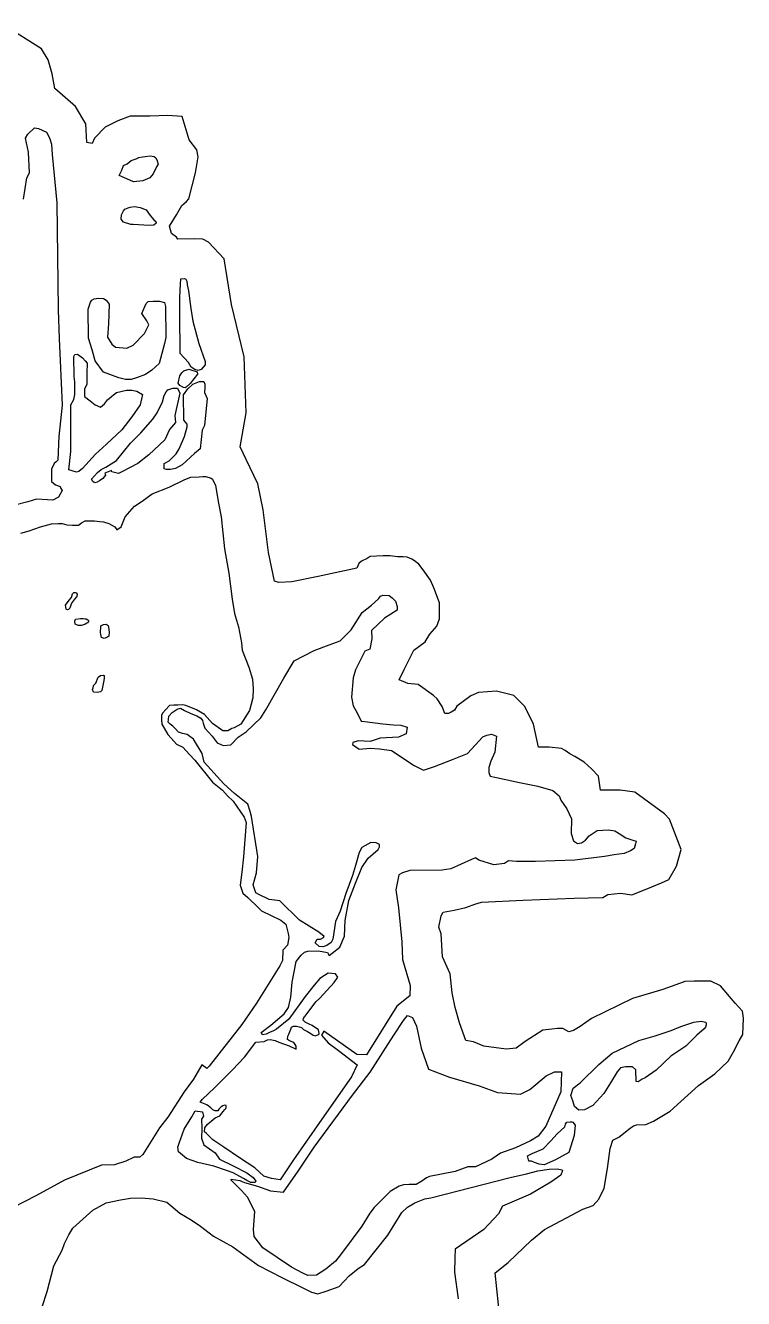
# Model space of a CAD drawing. Header units: metres. Extents: x 273377 to 358923, y 1974345 to 2116525.
# Drawn here: x 292693 to 293571, y 1996324 to 1997883 of the extents above; entities that cross this region are included whole.
import ezdxf

# ---------------------------------------------------------------- set-up
doc = ezdxf.new("R2010")
doc.units = ezdxf.units.M
doc.header["$MEASUREMENT"] = 0
doc.layers.add('MANGROOVES BUFFER ZONE', color=120, linetype='Continuous')

msp = doc.modelspace()

# ---------------------------------------------------------------- linework, layer by layer
at = {"layer": 'MANGROOVES BUFFER ZONE', "flags": 128}
for points in [[(293275.4, 1996277.7), (293267.3, 1996355.9), (293283.2, 1996368.5), (293311.9, 1996395.9), (293327.6, 1996408.8), (293374.5, 1996433.8), (293387.2, 1996438.4), (293394, 1996445.9), (293400.5, 1996459.4), (293404.9, 1996483.8), (293407.8, 1996508), (293411.1, 1996518.3), (293418.4, 1996521.9), (293432.6, 1996533.1), (293436.6, 1996536), (293440, 1996536.9), (293451.7, 1996537.3), (293460.8, 1996541.5), (293481.3, 1996554), (293516, 1996585.1), (293535.9, 1996599.5), (293552.4, 1996615.1), (293558.6, 1996626.6), (293565.7, 1996639.9), (293570.4, 1996647.5), (293571, 1996667.7), (293569.6, 1996676.2), (293561, 1996686.1), (293554, 1996694.2), (293542.9, 1996707.3), (293530.9, 1996712.9), (293510.6, 1996712.9), (293499.2, 1996712.5), (293492.8, 1996709.9), (293472.4, 1996702.9), (293435.5, 1996691.5), (293385.2, 1996667.4), (293371.3, 1996657.4), (293363.3, 1996652.5), (293357.5, 1996650.7), (293350.3, 1996654.9), (293343.4, 1996655), (293336.5, 1996654.1), (293325.6, 1996653.1), (293303.9, 1996639.1), (293293, 1996630.8), (293280.8, 1996629.7), (293253.5, 1996633.5), (293240.7, 1996638.8), (293231.5, 1996640.4), (293223.7, 1996661.9), (293218.4, 1996680.7), (293215, 1996698.6), (293212.4, 1996722), (293202.8, 1996742.8), (293201.3, 1996771), (293198.6, 1996779.1), (293201.2, 1996793), (293203.9, 1996797.5), (293217.4, 1996799.6), (293231.4, 1996803.1), (293242.6, 1996807), (293250.5, 1996809.4), (293301.6, 1996812.2), (293363.8, 1996814.4), (293398.9, 1996815.5), (293405.2, 1996818.9), (293420.8, 1996820.5), (293434.3, 1996818.7), (293451.9, 1996825.6), (293470.8, 1996833.2), (293479.6, 1996837.2), (293489.3, 1996853.8), (293494.9, 1996874), (293480.4, 1996911.2), (293474.5, 1996917.6), (293438.2, 1996944.4), (293420.3, 1996946.5), (293396.2, 1996946.5), (293393.7, 1996963.8), (293385.1, 1996972.9), (293376.1, 1996981.1), (293364.9, 1996987.9), (293358.7, 1996991), (293353, 1996995.1), (293348.6, 1996997.7), (293333.4, 1996999.2), (293320.5, 1996999.2), (293314.3, 1997027.4), (293303.8, 1997049.1), (293290.2, 1997062.7), (293269.2, 1997067.7), (293246.9, 1997066.4), (293237.7, 1997062.3), (293220.5, 1997049.5), (293217.5, 1997044.7), (293213.4, 1997042.3), (293210.4, 1997040.4), (293205.8, 1997040.7), (293202.7, 1997049.2), (293196.5, 1997058.6), (293191.8, 1997062.6), (293173.2, 1997075.9), (293160.7, 1997077.4), (293149.9, 1997081.8), (293156.3, 1997094.2), (293168, 1997118.2), (293181.7, 1997128.4), (293187.4, 1997137.5), (293195.9, 1997147.5), (293199.3, 1997156.4), (293199.3, 1997176), (293192.4, 1997194.3), (293188.5, 1997203.5), (293179.2, 1997216.4), (293174.1, 1997223.3), (293168.9, 1997227.4), (293165.4, 1997229.5), (293159.7, 1997231.8), (293154.9, 1997232.1), (293148.1, 1997232.4), (293138.9, 1997233.3), (293130.6, 1997233.3), (293114.7, 1997232.8), (293110.8, 1997230.1), (293103.9, 1997226.9), (293100.6, 1997223.9), (293098.2, 1997218.2), (293050.8, 1997208.2), (293018.9, 1997201.5), (293002.8, 1997201), (292997.6, 1997202.5), (292990.4, 1997237.6), (292983.8, 1997289.7), (292977.2, 1997321.4), (292963, 1997351.2), (292955.4, 1997366.9), (292962.8, 1997408.5), (292960.6, 1997477.2), (292945.1, 1997541.2), (292935.9, 1997596.9), (292916.7, 1997617.4), (292909.8, 1997621.1), (292899.6, 1997621.3), (292879.2, 1997621.2), (292877.6, 1997623.4), (292871.5, 1997628), (292869.3, 1997636.9), (292877.8, 1997651), (292884.4, 1997662.4), (292890, 1997667.1), (292892.7, 1997670.5), (292901.1, 1997702.4), (292904.1, 1997721.6), (292902.5, 1997730.5), (292893.2, 1997742.8), (292884.8, 1997771.1), (292867.3, 1997772.5), (292845, 1997771.7), (292821.2, 1997771.4), (292806.1, 1997766), (292790.5, 1997758.1), (292777.3, 1997744.8), (292774.7, 1997738), (292768, 1997739.2), (292766.8, 1997762.1), (292754.2, 1997783.2), (292729.1, 1997805.5), (292725.6, 1997823.5), (292720.9, 1997840.6), (292712.6, 1997853.9), (292667.6, 1997882.6)], [(292690.8, 1997670.1), (292694.6, 1997695.9), (292698, 1997702.4), (292696.7, 1997727.6), (292693.1, 1997744.8), (292696.1, 1997749.4), (292704.1, 1997757.3), (292709.2, 1997756.6), (292718.7, 1997751.8), (292721.3, 1997747.6), (292722.7, 1997743.9), (292724.9, 1997737.2), (292725.7, 1997724.7), (292731.3, 1997665.6), (292733.2, 1997534.7), (292734.1, 1997499.6), (292738, 1997418), (292734, 1997379.4), (292732.5, 1997350.6), (292730.6, 1997348.5), (292728, 1997346.4), (292725.1, 1997339.5), (292725, 1997324.3), (292729.9, 1997320.2), (292735.5, 1997318.4), (292736.5, 1997315.7), (292737.9, 1997313.4), (292733.5, 1997305.1), (292726.7, 1997301.5), (292720.2, 1997302.2), (292706.4, 1997303), (292695.9, 1997299.7), (292680.2, 1997295.4)], [(292687.5, 1997261.1), (292697.4, 1997264.2), (292711.6, 1997269.1), (292725.1, 1997272.7), (292733.2, 1997272.9), (292738.1, 1997273), (292743.7, 1997271.4), (292750.6, 1997270.9), (292758.1, 1997271.1), (292761.6, 1997273.8), (292765.9, 1997276.3), (292777.4, 1997276.5), (292784, 1997275.6), (292788.6, 1997275), (292795, 1997273.1), (292802.5, 1997269.1), (292804.8, 1997265.2), (292810, 1997269.1), (292815, 1997281.1), (292826.2, 1997294.3), (292834.4, 1997299.5), (292835.7, 1997300.4), (292848.1, 1997309.2), (292868.6, 1997317.5), (292887.8, 1997326.8), (292895.2, 1997329.6), (292905.4, 1997330.3), (292910, 1997330.7), (292913.8, 1997330.7), (292920.1, 1997328.4), (292921.8, 1997327.3), (292925.6, 1997319.7), (292929.1, 1997298), (292932.3, 1997281.4), (292936.4, 1997242), (292941.9, 1997212.4), (292945.9, 1997180.6), (292948.7, 1997163), (292953.5, 1997146.7), (292957.4, 1997126.9), (292957.9, 1997118.2), (292966.1, 1997097.3), (292970.7, 1997082.5), (292971.4, 1997070.6), (292971.1, 1997059.8), (292967.1, 1997044), (292956.3, 1997027.4), (292948.3, 1997023), (292945.6, 1997022.3), (292940.4, 1997019.1), (292934.3, 1997019.1), (292921.7, 1997028.4), (292912.1, 1997039.2), (292902.2, 1997044.8), (292889.2, 1997050.4), (292884.9, 1997051.2), (292879.3, 1997050.6), (292874.5, 1997050.8), (292869.3, 1997050.1), (292864.5, 1997045.4), (292861.1, 1997041.4), (292859.6, 1997038.3), (292859.2, 1997032.7), (292860, 1997027.5), (292867, 1997014.9), (292871.4, 1997010.3), (292877.9, 1997002.9), (292885.5, 1996999.1), (292893.5, 1996990.2), (292900.1, 1996983.2), (292921.7, 1996956.6), (292933.8, 1996946.5), (292939.9, 1996939.6), (292947, 1996933.2), (292960.5, 1996913.6), (292963.1, 1996907), (292959.8, 1996864.9), (292957.5, 1996846.4), (292955.5, 1996830.2), (292958.9, 1996820.8), (292965, 1996815.4), (292978.2, 1996802.5), (292981.8, 1996799.1), (293005.3, 1996787.7), (293011.5, 1996782.7), (293014.3, 1996771.2), (293015.1, 1996766.5), (293013.4, 1996756.9), (293007.6, 1996751), (293007.3, 1996738.3), (293004, 1996731.8), (292975.7, 1996685.9), (292957.8, 1996659.9), (292917.6, 1996608.8), (292915, 1996606.2), (292908.8, 1996610.5), (292898.7, 1996593.1), (292887.1, 1996577.3), (292867.1, 1996546.5), (292856.8, 1996533.4), (292836.5, 1996500.8), (292832.8, 1996497.7), (292825.9, 1996497.3), (292815.8, 1996492.4), (292801.9, 1996488), (292785.9, 1996487.6), (292740.8, 1996469.2), (292705.7, 1996450), (292677.9, 1996435.7)], [(292713.3, 1996314.3), (292719.5, 1996333.1), (292727.9, 1996364.3), (292737.9, 1996383.5), (292740.6, 1996391.8), (292746.3, 1996402.4), (292751, 1996410.7), (292775.6, 1996432.7), (292791.9, 1996441.7), (292809.1, 1996445.2), (292821.6, 1996447.2), (292834.5, 1996447.6), (292849.2, 1996446.3), (292865.8, 1996442.4), (292881.7, 1996428.8), (292895.5, 1996420.9), (292907, 1996413.2), (292922.9, 1996400.9), (292946.5, 1996387.7), (292978.2, 1996364.9), (293006.6, 1996350.2), (293032.1, 1996337.4), (293042.7, 1996332.2), (293050.6, 1996330.2), (293060.6, 1996333.5), (293076.5, 1996339.1), (293088.9, 1996352.2), (293099.7, 1996361.4), (293107.6, 1996366.3), (293136, 1996402.1), (293153.4, 1996429.6), (293160.3, 1996436.1), (293169.1, 1996441.8), (293181.3, 1996446.6), (293188.8, 1996447.9), (293285.9, 1996472.8), (293305.7, 1996477.1), (293319.4, 1996480.9), (293333.5, 1996483), (293343, 1996483.1), (293349.2, 1996481.9), (293349.7, 1996481.3), (293347.8, 1996475.6), (293335.5, 1996466.8), (293310.4, 1996452.4), (293276.5, 1996437.5), (293271.3, 1996428.3), (293253.4, 1996408.9), (293218.3, 1996385.1), (293217.9, 1996374.1), (293217.6, 1996356.8), (293222.1, 1996324.1)]]:
    msp.add_lwpolyline(points, dxfattribs=at)
for points in [[(292807.7, 1997699), (292810.8, 1997705.3), (292812.9, 1997711), (292817.4, 1997713.2), (292822.3, 1997717.4), (292828.5, 1997719.4), (292831.8, 1997721), (292836, 1997721.9), (292839.3, 1997722.4), (292845.7, 1997722.9), (292850.3, 1997722.3), (292852.5, 1997720.4), (292854.2, 1997716.9), (292855.2, 1997712.9), (292853.3, 1997709.4), (292849.4, 1997701), (292845.3, 1997696.3), (292836.4, 1997692.4), (292825, 1997691.1), (292820.8, 1997693.2)], [(292810, 1997645.6), (292810.6, 1997650.7), (292812.8, 1997655.6), (292814.6, 1997657.8), (292818.5, 1997659.4), (292821.2, 1997660.4), (292826.2, 1997661.1), (292833.5, 1997659.9), (292840.6, 1997657), (292845.6, 1997649.9), (292850.2, 1997644.8), (292852.4, 1997642.7), (292852.9, 1997640.5), (292850, 1997638.3), (292846.4, 1997637.9), (292837.6, 1997638.2), (292824.8, 1997639.1), (292822, 1997639.1), (292813, 1997642)], [(292882.3, 1997481.2), (292881.8, 1997529.8), (292882, 1997550.1), (292882.6, 1997565.9), (292883, 1997572.6), (292887.6, 1997573), (292889.2, 1997571.9), (292890.2, 1997569.7), (292890.7, 1997565), (292892.6, 1997557.6), (292895.1, 1997536.3), (292897.6, 1997520.7), (292905, 1997493.3), (292912.8, 1997471.2), (292912.9, 1997467.3), (292908, 1997461.6), (292904.4, 1997460.2), (292900, 1997461.4), (292895.7, 1997464.2), (292892.3, 1997469.9)], [(292778.4, 1997472.2), (292774.8, 1997485.4), (292770.3, 1997499.7), (292769.7, 1997535.5), (292772.4, 1997544.1), (292774.2, 1997546.5), (292777, 1997547.9), (292781.9, 1997548.8), (292788.6, 1997548.3), (292791.8, 1997546.3), (292795.3, 1997541.6), (292794.4, 1997517.6), (292793.3, 1997501), (292798.5, 1997492.5), (292803.3, 1997488.7), (292816.9, 1997487.5), (292824.8, 1997491.1), (292838.5, 1997505.6), (292843.8, 1997516.1), (292841.6, 1997521), (292835.3, 1997529.9), (292840.5, 1997542.4), (292843.2, 1997544.6), (292849.3, 1997545), (292857, 1997545.1), (292863, 1997543.7), (292864.4, 1997538.7), (292864.9, 1997500.5), (292863, 1997493.3), (292856.5, 1997468.8), (292847.4, 1997460.9), (292839.7, 1997455.3), (292828.9, 1997451.3), (292822.4, 1997449.2), (292815.5, 1997449.2), (292807.4, 1997451.3), (292788.5, 1997458.2)], [(292746.2, 1997338.6), (292748.5, 1997361.2), (292748.5, 1997418.3), (292752.2, 1997424.9), (292753.5, 1997431), (292753.3, 1997446.6), (292752.5, 1997453), (292752.3, 1997477.4), (292753.4, 1997480), (292756.8, 1997480.2), (292762.8, 1997475.8), (292765.9, 1997472), (292768.4, 1997469.2), (292768.3, 1997456.9), (292768, 1997443.1), (292765.4, 1997437.9), (292765.2, 1997428.5), (292772, 1997423.3), (292778.2, 1997418.1), (292784.8, 1997415.3), (292789.6, 1997419.3), (292793.3, 1997424.4), (292800.8, 1997430.7), (292804.3, 1997433.5), (292816.6, 1997436.2), (292823, 1997436.2), (292829.3, 1997434.9), (292836.1, 1997430.9), (292833.5, 1997418.1), (292823, 1997403.6), (292810.9, 1997387.6), (292792, 1997370.1), (292778.6, 1997357.9), (292762.7, 1997340.5), (292758.3, 1997336.7), (292755.4, 1997335.7)], [(292879.8, 1997444.7), (292881.7, 1997453.8), (292884.4, 1997457.6), (292886.9, 1997459.9), (292892.7, 1997461.8), (292903, 1997458.6), (292903.3, 1997456), (292894.6, 1997444.2), (292889.5, 1997439.7), (292888.2, 1997439.1), (292886.1, 1997439.4), (292881.9, 1997441.9)], [(292775.6, 1997324.4), (292773.9, 1997327.3), (292781.1, 1997335.6), (292785.7, 1997339), (292789.8, 1997341.1), (292791.4, 1997341.8), (292804.4, 1997350), (292821.5, 1997371.2), (292834, 1997384), (292848.8, 1997400.8), (292854.1, 1997408.5), (292860.5, 1997421.9), (292862.8, 1997429.5), (292865.2, 1997434.2), (292867.2, 1997436.8), (292873.4, 1997438.6), (292879, 1997438.6), (292881.7, 1997432.4), (292875.8, 1997405.2), (292876.7, 1997396.5), (292869.3, 1997388), (292863.6, 1997375.4), (292844.1, 1997357), (292830.3, 1997346.5), (292811.1, 1997336.4), (292806.7, 1997334.4), (292798.8, 1997336.1), (292798.3, 1997338), (292790.2, 1997334.6), (292790.9, 1997332), (292787.8, 1997328), (292783.7, 1997325.3), (292780.8, 1997323.6), (292777.9, 1997322.7), (292776.9, 1997323.3)], [(292862.7, 1997339.8), (292862.5, 1997346.5), (292868.7, 1997349.9), (292877.5, 1997358.1), (292881, 1997364.6), (292887.7, 1997379.4), (292890.7, 1997391.3), (292890.7, 1997394.8), (292886.9, 1997399.5), (292886.2, 1997430.7), (292891.8, 1997437.9), (292897.9, 1997443.6), (292906, 1997447), (292911.1, 1997447), (292912.4, 1997443.6), (292912.4, 1997439.6), (292912.1, 1997433.3), (292915.1, 1997426), (292911.8, 1997392.8), (292909.1, 1997387.2), (292906.5, 1997364.4), (292899.7, 1997358.7), (292884.8, 1997344.9), (292876.4, 1997340.5), (292870.5, 1997339), (292865.6, 1997339.1)], [(292743, 1997168.3), (292742.2, 1997172.9), (292746.6, 1997179.1), (292749.2, 1997182.6), (292750.5, 1997187.1), (292752.4, 1997188.4), (292753.8, 1997188.5), (292755, 1997188.2), (292756.3, 1997186.7), (292755.9, 1997183.8), (292753.1, 1997180.6), (292749.5, 1997175.4), (292747.3, 1997169.6), (292745.7, 1997167.8), (292744.3, 1997167.4)], [(292911.9, 1996528.7), (292912.4, 1996533.5), (292915.4, 1996537.6), (292925.1, 1996545.6), (292930.9, 1996548.2), (292934.8, 1996553.3), (292937, 1996555.8), (292938, 1996557), (292938.4, 1996558.2), (292938.5, 1996560.3), (292938.3, 1996560.7), (292936.3, 1996561.1), (292934.4, 1996560.5), (292932.4, 1996559.1), (292929.5, 1996556.1), (292928.2, 1996554.4), (292925, 1996554.1), (292922.1, 1996555.5), (292919.7, 1996557.9), (292915, 1996561.4), (292906.8, 1996564.9), (292909.4, 1996568.4), (292924.2, 1996582.4), (292946.1, 1996604.5), (292960.8, 1996619.8), (292974.7, 1996638.3), (292984.8, 1996639.1), (292989.2, 1996640.9), (292992.3, 1996641.7), (292998.4, 1996640.4), (293002.9, 1996638.4), (293015.6, 1996633.6), (293024, 1996629.8), (293024.1, 1996630.2), (293024.2, 1996633.3), (293023, 1996635.2), (293021.1, 1996637.9), (293016.1, 1996639.9), (293013.5, 1996641.7), (293013.9, 1996645.7), (293015.2, 1996648.1), (293017.5, 1996654.2), (293018.5, 1996656.6), (293019.4, 1996657.3), (293020.7, 1996657.8), (293024.5, 1996657.8), (293027.7, 1996657), (293030.6, 1996656), (293033.2, 1996653.6), (293037.8, 1996651.5), (293041.9, 1996648.9), (293044.7, 1996646.9), (293047.9, 1996646.2), (293049.3, 1996646.9), (293051.6, 1996647.6), (293052.3, 1996648.7), (293051.3, 1996653.4), (293043.5, 1996658.8), (293039.9, 1996660.1), (293035.2, 1996662.7), (293032.8, 1996665.3), (293032.9, 1996667.3), (293034.3, 1996669.2), (293034.9, 1996669.9), (293048.2, 1996687.6), (293052.8, 1996692), (293070.4, 1996711.4), (293075.2, 1996717.8), (293072, 1996722), (293063, 1996722.7), (293058.7, 1996720), (293052.9, 1996716.3), (293046, 1996708.1), (293035.1, 1996694.1), (293015.1, 1996666.2), (293000.1, 1996654.3), (292996.2, 1996652), (292991.6, 1996650), (292987.2, 1996648), (292983, 1996647.2), (292981.2, 1996649.9), (292993, 1996658.9), (293009.3, 1996672.9), (293014.8, 1996680.6), (293017.4, 1996693.2), (293019.3, 1996711.7), (293024.1, 1996737), (293030.1, 1996744.8), (293034.3, 1996748.3), (293038.4, 1996749.5), (293051.4, 1996749.9), (293062.2, 1996747.8), (293064.4, 1996744.3), (293067.9, 1996747), (293077.5, 1996754.6), (293083, 1996767.9), (293083.9, 1996787.2), (293088.6, 1996811.8), (293096.8, 1996832.9), (293104.3, 1996851.9), (293112.2, 1996863.3), (293124.5, 1996874.1), (293126, 1996877.2), (293125.8, 1996880), (293121.7, 1996882.4), (293115.4, 1996882.8), (293104.3, 1996876.5), (293101, 1996870.4), (293096.5, 1996854.3), (293092.9, 1996842.2), (293084.8, 1996820.4), (293077.7, 1996798.6), (293072.2, 1996785.9), (293068.9, 1996764.4), (293066.7, 1996760.2), (293061.4, 1996756.5), (293056.5, 1996755.1), (293052, 1996755.4), (293047.3, 1996759.8), (293049.8, 1996764.2), (293054, 1996764.4), (293057.6, 1996766.4), (293058.3, 1996767.5), (293051.8, 1996773), (293028, 1996787.5), (293003.9, 1996811.2), (292991.2, 1996812.8), (292978.6, 1996818.9), (292974.7, 1996821.1), (292971.4, 1996830.8), (292975.5, 1996845.3), (292977.3, 1996865.6), (292969.5, 1996914.6), (292967.9, 1996920.5), (292965, 1996929.6), (292948.6, 1996942.7), (292935.7, 1996954.6), (292911.7, 1996981), (292909.1, 1996991.4), (292898.5, 1997009.1), (292890.7, 1997014.8), (292885.2, 1997015.9), (292880, 1997017.7), (292876.2, 1997022.2), (292873.3, 1997024.8), (292870.2, 1997027.6), (292867.7, 1997029.7), (292868.1, 1997033), (292868.2, 1997037.4), (292872.5, 1997041.6), (292878.7, 1997045.7), (292882.6, 1997046.9), (292887.7, 1997044.3), (292895.3, 1997040.4), (292902.7, 1997037.6), (292907.3, 1997034.9), (292909.5, 1997031.8), (292910.2, 1997028.5), (292912.4, 1997022.5), (292921.5, 1997012.7), (292927.4, 1997004.8), (292934.9, 1997001.3), (292944, 1997002.1), (292953, 1997011.4), (292963, 1997017.9), (292981, 1997035), (292987.1, 1997044.9), (293009, 1997083.9), (293021.5, 1997105), (293046, 1997117.7), (293064.4, 1997124.6), (293078, 1997129.3), (293091.3, 1997143.1), (293104.7, 1997164), (293116.1, 1997172.9), (293124.8, 1997180.9), (293127.3, 1997184.3), (293130.2, 1997185.2), (293137.8, 1997185), (293141.4, 1997182), (293145.5, 1997178), (293147.5, 1997171.5), (293147.5, 1997166.8), (293132, 1997157.3), (293116, 1997142.1), (293116.5, 1997131.8), (293114.3, 1997119.1), (293108, 1997116.7), (293096.7, 1997094.1), (293093.7, 1997084), (293091.6, 1997060.4), (293093.7, 1997049.7), (293098.5, 1997041.2), (293103.6, 1997031.3), (293108.2, 1997030.7), (293130.1, 1997028), (293142.9, 1997026.6), (293151.9, 1997026.1), (293159.9, 1997023.9), (293158.4, 1997015.6), (293149.3, 1997011.7), (293126.9, 1997010.3), (293114.4, 1997006.4), (293099.7, 1997006.9), (293093.5, 1997005), (293092.9, 1997002.5), (293101, 1996996.8), (293114.8, 1996997.9), (293125.9, 1996997.1), (293140.5, 1996995.4), (293168.3, 1996976.8), (293179.9, 1996971.3), (293193.1, 1996975.6), (293215.4, 1996984.2), (293233.7, 1996991.6), (293252.5, 1997012.1), (293257, 1997014), (293262.8, 1997015.4), (293269, 1997012.9), (293266.9, 1996993), (293262.1, 1996982.1), (293259.8, 1996974.6), (293259.8, 1996968.3), (293261.1, 1996963.6), (293269, 1996962.2), (293297.1, 1996955.9), (293319.5, 1996951.6), (293337.9, 1996946.2), (293345.5, 1996939.8), (293347.7, 1996934.5), (293354.9, 1996924), (293360.7, 1996911.5), (293360.5, 1996893.7), (293363.1, 1996884.8), (293368.1, 1996881.2), (293373.1, 1996882.3), (293377.9, 1996885.5), (293382.3, 1996890.9), (293392.2, 1996897.1), (293406.1, 1996898), (293413.8, 1996896.7), (293419.2, 1996893.8), (293427, 1996888.5), (293435.8, 1996885.6), (293439.6, 1996884.1), (293438.9, 1996881.1), (293437.2, 1996875.1), (293432.9, 1996872.5), (293425.1, 1996869), (293412.8, 1996867.7), (293400.9, 1996865.4), (293364.9, 1996860.8), (293316.5, 1996859.2), (293303.1, 1996859.2), (293293.6, 1996859.4), (293283.7, 1996860.3), (293278.6, 1996857), (293265.9, 1996855.1), (293247.5, 1996860.9), (293243.3, 1996863.9), (293238.6, 1996862), (293213.3, 1996850.3), (293202.7, 1996848.9), (293163, 1996848.5), (293154.2, 1996845.3), (293149.5, 1996843), (293146.1, 1996824.8), (293149.2, 1996802.6), (293153.2, 1996761.1), (293154, 1996739.3), (293163.5, 1996707.7), (293163.1, 1996695), (293147.3, 1996682.2), (293110.1, 1996622.8), (293098.1, 1996623.1), (293057.9, 1996651.7), (293055.1, 1996646.8), (293063.1, 1996637.6), (293075.9, 1996628.1), (293098.8, 1996610.5), (293091.9, 1996595.9), (293052.6, 1996539.8), (293020.6, 1996494.2), (293004.5, 1996469.9), (292993.9, 1996471.2), (292984.7, 1996474.4), (292973.4, 1996484.3), (292954.6, 1996496.7), (292935.6, 1996509.8), (292922.2, 1996518.6), (292913.9, 1996526.7)], [(292754, 1997149.7), (292753.5, 1997153.7), (292754.4, 1997156.1), (292760.2, 1997156.6), (292763.5, 1997156.6), (292766, 1997156.5), (292767.4, 1997156.3), (292769.3, 1997155.3), (292770.1, 1997154.3), (292770.1, 1997152.9), (292769.1, 1997151.6), (292767.3, 1997150.5), (292765.5, 1997149.3), (292761, 1997148.4), (292757.6, 1997148.3)], [(292786.2, 1997133.5), (292785.1, 1997137), (292784.7, 1997139.6), (292785.1, 1997146.9), (292785.2, 1997147.9), (292787, 1997148.8), (292788.5, 1997149.6), (292791.6, 1997149.7), (292794.2, 1997148.1), (292794.8, 1997146), (292795.3, 1997140), (292795.2, 1997135.3), (292792.6, 1997133.7), (292789.4, 1997132.3)], [(292776.3, 1997066.6), (292775.1, 1997069.7), (292776, 1997071.8), (292776.4, 1997074.7), (292779, 1997077.8), (292781.8, 1997084.8), (292785, 1997087.2), (292788.5, 1997087.5), (292789.5, 1997087.1), (292789.2, 1997083.4), (292788.5, 1997079), (292786.5, 1997068.6), (292784.9, 1997067), (292780.7, 1997066.1)], [(292944, 1996469.8), (292944.7, 1996470.6), (292955, 1996468.8), (292961, 1996466.3), (292976.8, 1996462.1), (292992.6, 1996456.2), (293008.5, 1996454.6), (293026.5, 1996480.4), (293046.1, 1996509.6), (293093.1, 1996573.3), (293114.7, 1996601.6), (293143.4, 1996646.8), (293155.2, 1996664.7), (293160.1, 1996670.8), (293166.3, 1996668.3), (293171, 1996657.8), (293177, 1996630.7), (293185.7, 1996605.4), (293211.6, 1996595.3), (293247.8, 1996584.9), (293270.2, 1996576.8), (293298.5, 1996574.4), (293309.9, 1996580.5), (293329.6, 1996597.1), (293339.8, 1996601.9), (293348.4, 1996601.9), (293347.8, 1996577.3), (293329.3, 1996535.4), (293320.1, 1996523.4), (293310.5, 1996517.5), (293292.4, 1996509), (293273.8, 1996502.3), (293263.2, 1996495.1), (293243.2, 1996485.5), (293233.9, 1996485.8), (293218.5, 1996480), (293187.2, 1996473.8), (293183.4, 1996472.3), (293177.8, 1996468.3), (293170.6, 1996463.9), (293162.3, 1996463.9), (293155.3, 1996463.7), (293149.8, 1996462.1), (293139.1, 1996455.4), (293129.8, 1996445.9), (293119.3, 1996435.8), (293114.1, 1996429.1), (293104.4, 1996413.2), (293079.6, 1996379.6), (293072.3, 1996370.4), (293060.4, 1996360.5), (293049.1, 1996353), (293038.3, 1996352.5), (293032.2, 1996355.6), (293018.3, 1996362.9), (292983.2, 1996386.4), (292972.9, 1996400.6), (292971.7, 1996409), (292973.4, 1996431.2), (292964.4, 1996448.5), (292957.1, 1996456.6)], [(293359.7, 1996573.1), (293362.9, 1996581.9), (293371.3, 1996588.5), (293394.3, 1996611.1), (293410.5, 1996624.6), (293442.9, 1996640.2), (293463.2, 1996646.1), (293482.7, 1996652.4), (293494.2, 1996657.4), (293510.1, 1996662.6), (293519.1, 1996663.8), (293524.7, 1996662.9), (293525.4, 1996662), (293525.4, 1996659.4), (293524.7, 1996656.5), (293523, 1996654.5), (293513.9, 1996647), (293500.5, 1996633.4), (293482, 1996621.1), (293464.4, 1996603.9), (293450.9, 1996594.7), (293447, 1996593), (293442.1, 1996589.8), (293439.6, 1996590.2), (293439.3, 1996604.2), (293435.4, 1996608.2), (293426.9, 1996608.1), (293420.7, 1996606.9), (293416.7, 1996601.8), (293408.6, 1996588.3), (293400.4, 1996575.5), (293386.7, 1996560.8), (293376.6, 1996555.6), (293369.5, 1996555.1), (293364.2, 1996559.4), (293362.3, 1996566.3)], [(292879.3, 1996509.8), (292881.2, 1996514.8), (292887.1, 1996531.7), (292896.4, 1996546.7), (292900.4, 1996554.3), (292909.4, 1996552.8), (292910.6, 1996547.7), (292908.5, 1996543.9), (292908.6, 1996532.6), (292908.4, 1996520.6), (292911.2, 1996512.7), (292924.9, 1996502.8), (292930.2, 1996495.2), (292947.7, 1996486.4), (292963.7, 1996478.5), (292971.6, 1996472.6), (292974.8, 1996468.1), (292973.8, 1996466.4), (292968.8, 1996466.6), (292963.6, 1996469.1), (292959.5, 1996471.5), (292947.2, 1996478.4), (292938.8, 1996481.2), (292923.5, 1996486.6), (292903.9, 1996491), (292889.9, 1996495.9), (292882.5, 1996501.8), (292880.3, 1996503.9)], [(293307, 1996499.1), (293312.6, 1996502), (293326.2, 1996507.5), (293335.5, 1996517.3), (293343, 1996526), (293352.5, 1996534.5), (293353.5, 1996537.9), (293354.3, 1996539.2), (293355, 1996540.2), (293359.1, 1996540.9), (293361.2, 1996540.9), (293362.2, 1996540.5), (293365.2, 1996536.6), (293363.8, 1996524), (293357.3, 1996503.4), (293341.2, 1996494.4), (293327.2, 1996488.1), (293321.1, 1996489.1), (293315.6, 1996491.1), (293311.9, 1996492.5), (293308.5, 1996492.6)]]:
    msp.add_lwpolyline(points, close=True, dxfattribs=at)

doc.saveas('drawing.dxf')
